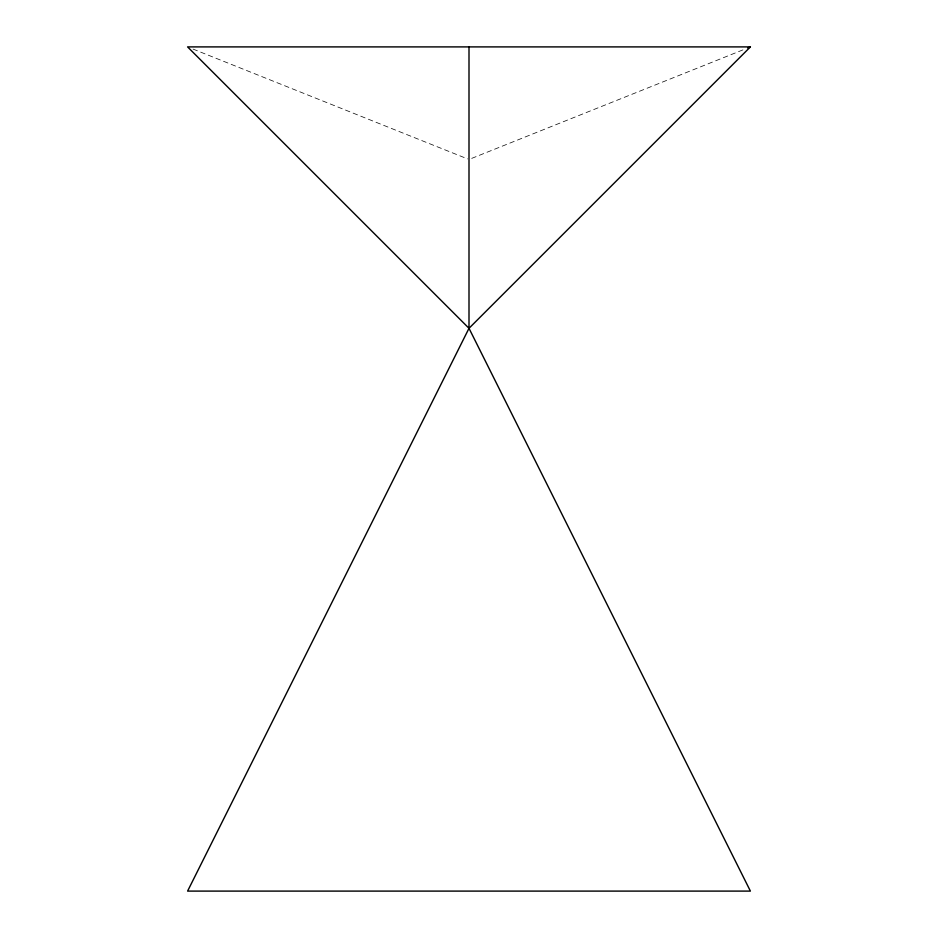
<?xml version="1.0" encoding="UTF-8"?>
<svg xmlns="http://www.w3.org/2000/svg" width="938" height="938" viewBox="0 0 938 938"><rect width="100%" height="100%" fill="white"/><g stroke="black" fill="none" stroke-linecap="round" stroke-linejoin="round"><path stroke-width="0.7" stroke-dasharray="4.69 3.52" d="M471.72 158.37L744.96 49.081M193.04 49.081L467.64 158.921"/><path stroke-width="1.41" d="M469 328.3L187.6 891.1L750.4 891.1L469 328.3L187.6 46.9L750.4 46.9L469 328.3L469 46.9M747.68 47.99L750.4 46.9"/></g></svg>
